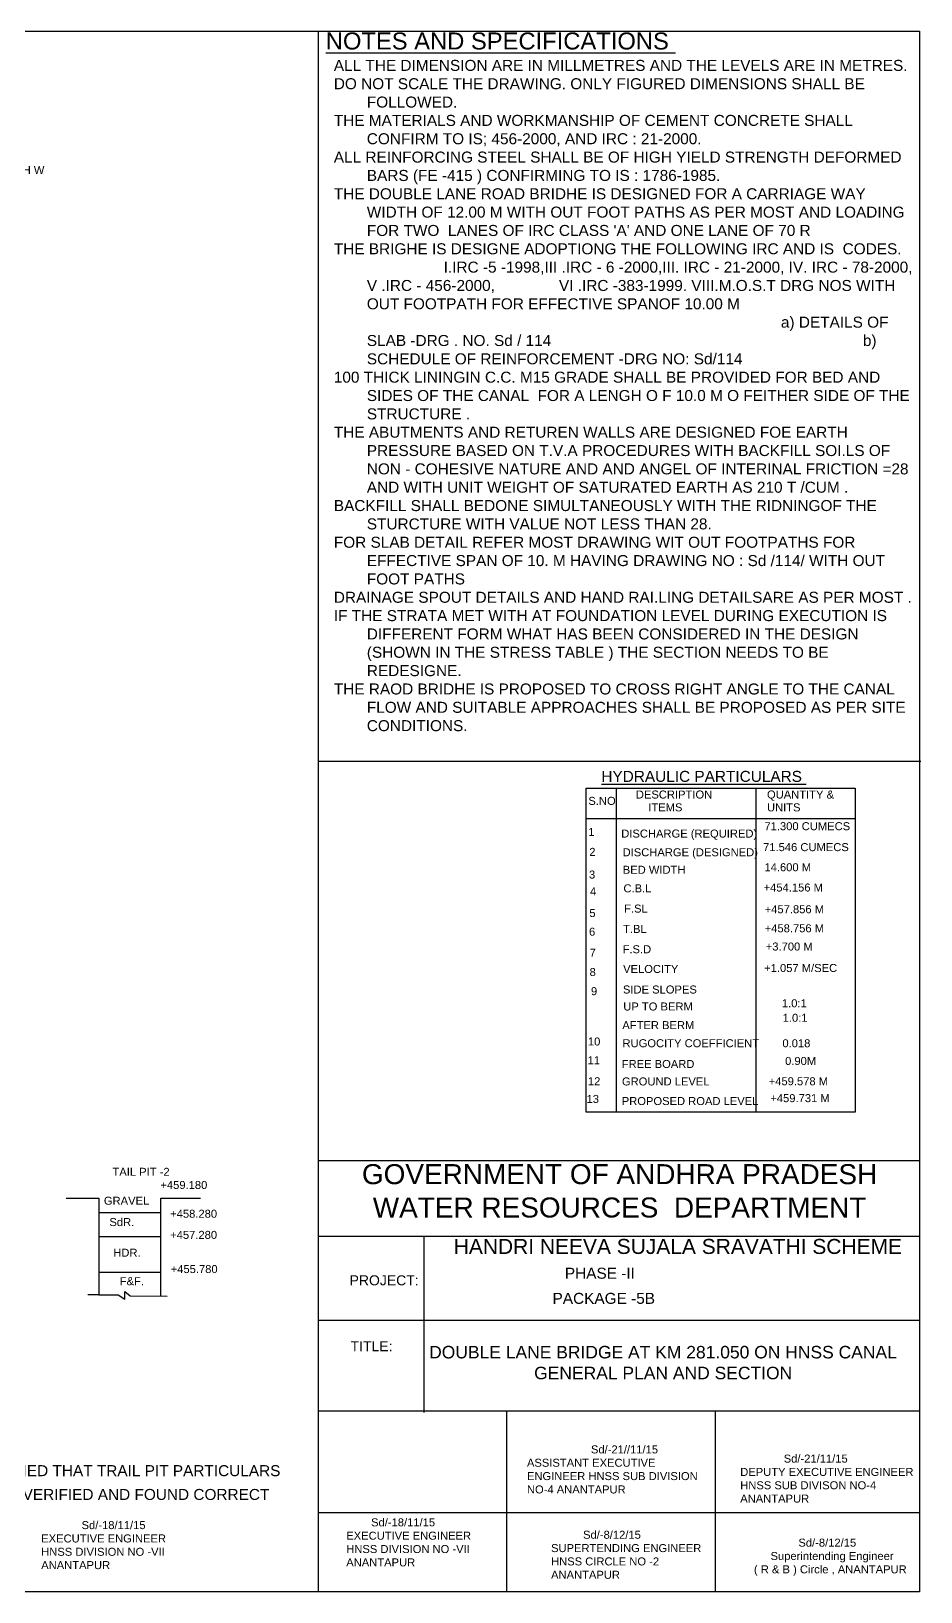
# Model space of a CAD drawing. Header units: millimetres. Extents: x 5124 to 2554707, y 2311 to 44369280.
# Drawn here: x 2510226 to 2554707, y 44291268 to 44369280 of the extents above; entities that cross this region are included whole.
import ezdxf

# ---------------------------------------------------------------- set-up
doc = ezdxf.new("R2010")
doc.units = ezdxf.units.MM
doc.header["$MEASUREMENT"] = 0
doc.layers.add('DIMENSION', color=7, linetype='Continuous')
doc.layers.add('TEXT', color=7, linetype='Continuous')
doc.styles.get("Standard").update_dxf_attribs({"font": 'arial.ttf', "height": 400})

msp = doc.modelspace()

# ---------------------------------------------------------------- linework, layer by layer
at = {"layer": 'DIMENSION'}
msp.add_lwpolyline([(2537981.3, 44331432.3), (2551429.6, 44331432.3), (2551429.6, 44315244), (2537981.3, 44315244)], close=True, dxfattribs=at)
for points in [[(2539467.6, 44331432.3), (2539467.6, 44315244)], [(2546457.3, 44331432.3), (2546457.3, 44315244)], [(2537981.3, 44329919.6), (2551429.6, 44329919.6)]]:
    msp.add_lwpolyline(points, dxfattribs=at)
at = {"layer": 'TEXT', "color": 0}
for points in [[(2437018.5, 44369280), (2554648.5, 44369280), (2554648.5, 44291267.9), (2437018.5, 44291267.9)], [(2554648.5, 44291267.9), (2524588.8, 44291267.9), (2524588.8, 44312821.3), (2554648.5, 44312821.3)]]:
    msp.add_lwpolyline(points, close=True, dxfattribs=at)
for points in [[(2524588.8, 44312821.3), (2524588.8, 44369280)], [(2524600.7, 44332797.9), (2554707, 44332797.9)], [(2511980, 44310946.1), (2513609.4, 44310946.1), (2513609.4, 44306109.2), (2514571.5, 44306109.2), (2514901.8, 44305894), (2514901.8, 44306281.7), (2515174.5, 44306056.4), (2517025.6, 44306040.7)], [(2516700.6, 44306043.4), (2516700.6, 44310952.1), (2518683.8, 44310952.1)], [(2513609.4, 44310229.5), (2516700.6, 44310229.5)], [(2516700.6, 44309011.7), (2513609.4, 44309011.7)], [(2524588.8, 44309038.4), (2554648.5, 44309038.4)], [(2529858.6, 44309056.6), (2529858.6, 44300227.5)], [(2513609.4, 44307253.3), (2516700.6, 44307253.3)], [(2513609.4, 44306109.2), (2513050.7, 44306109.2)], [(2524588.8, 44304850.9), (2554648.5, 44304850.9)], [(2554648.5, 44300291.4), (2524588.8, 44300291.4)], [(2533998.1, 44300291.4), (2533998.1, 44291267.9)], [(2544439.6, 44291267.9), (2544439.6, 44300291.4)], [(2554648.5, 44295219.1), (2524588.8, 44295219.1)]]:
    msp.add_lwpolyline(points, dxfattribs=at)

# ---------------------------------------------------------------- texts
at = {"layer": 'DIMENSION'}
for s, p in [('DESCRIPTION', (2540459.6, 44330922.9)), ('QUANTITY &', (2547016.1, 44330922.8)), ('S.NO', (2538084.6, 44330605.1)), ('    ITEMS  ', (2540459.6, 44330280.4)), ('UNITS ', (2547016.1, 44330280.2)), ('71.300 CUMECS', (2546888.6, 44329338.9)), ('1', (2538082.7, 44329055.9)), ('DISCHARGE (REQUIRED)', (2539728.7, 44328969.9)), ('2', (2538132.7, 44328055.7)), ('DISCHARGE (DESIGNED)', (2539796.7, 44328035.9)), ('71.546 CUMECS', (2546821.5, 44328292.8)), ('3', (2538116.1, 44326922.2)), ('BED WIDTH', (2539805.2, 44327161.3)), ('14.600 M', (2546888.6, 44327286.9)), ('C.B.L', (2539839.4, 44326232.3)), ('+454.156 M', (2546848.3, 44326274.6)), ('4', (2538166.4, 44326081.9)), ('5', (2538133.6, 44324998.4)), ('F.SL', (2539873.4, 44325221.8)), ('+457.856 M', (2546902, 44325188.2)), ('6', (2538116.9, 44324064.9)), ('T.BL', (2539822.4, 44324202.9)), ('+458.756 M', (2546902, 44324236)), ('7', (2538150.3, 44323014.8)), ('F.S.D', (2539796.8, 44323187.7)), ('+3.700 M', (2546955.7, 44323324)), ('+1.057 M/SEC', (2546875.2, 44322251)), ('8', (2538147.7, 44322048)), ('VELOCITY ', (2539822.3, 44322202.8)), ('9', (2538214.3, 44321093.5)), ('SIDE SLOPES', (2539813.8, 44321175.4)), ('UP TO BERM', (2539831.2, 44320326.8)), ('1.0:1', (2547760.6, 44320486.9)), ('AFTER BERM', (2539783.6, 44319393.9)), ('1.0:1', (2547800.9, 44319762.7)), ('10', (2538061.6, 44318576.5)), ('RUGOCITY COEFFICIENT', (2539793.1, 44318489.6)), ('0.018', (2547787.4, 44318488.5)), ('11', (2538045.1, 44317638.2)), ('0.90M', (2547921.7, 44317603.4)), ('FREE BOARD', (2539755, 44317452)), ('12', (2538061.7, 44316588.1)), ('GROUND LEVEL', (2539764.4, 44316579.9)), ('+459.578 M', (2547102.9, 44316589.6)), ('13', (2537995, 44315704.6)), ('PROPOSED ROAD LEVEL', (2539754.9, 44315599.5)), ('+459.731 M', (2547183.4, 44315744.7))]:
    msp.add_text(s, height=400, dxfattribs=at).set_placement(p)
at = {"layer": 'TEXT', "color": 0}
for s, height, p in [('%%UNOTES AND SPECIFICATIONS ', 850, (2524957.2, 44368366.8)), ('WITH 12 TOR AT 150 C/C ON TOP AND BOTTOM IN BOTH W', 400, (2494992.7, 44362140.6)), ('%%UHYDRAULIC PARTICULARS ', 550, (2538734, 44331754.6)), ('TAIL PIT -2', 400, (2514291.3, 44312061.4)), ('+459.180', 400, (2516685.7, 44311404.2)), ('GRAVEL', 400, (2513860.7, 44310617.2)), ('+458.280', 400, (2517174.3, 44309966.9)), ('SdR.', 400, (2514135.7, 44309549.5)), ('+457.280', 400, (2517174.3, 44308909.2)), ('HDR.', 400, (2514330, 44308018.6)), ('+455.780', 400, (2517201.4, 44307200.6)), ('PHASE -II ', 550, (2536910.9, 44306918)), ('F&F.', 400, (2514653.7, 44306595.5)), ('PACKAGE -5B', 550, (2536294.6, 44305661.6)), ('CERTIFIED THAT TRAIL PIT PARTICULARS ', 550, (2507022.2, 44297047.7)), ('ARE VERIFIED AND FOUND CORRECT ', 550, (2508005.6, 44295858.3))]:
    msp.add_text(s, height=height, dxfattribs=at).set_placement(p)
at = {"layer": 'TEXT', "color": 0, "insert": (2524807.7, 44367846.8), "char_height": 550, "attachment_point": 1}
msp.add_mtext_dynamic_manual_height_columns("\\pi-1650,l2200,t2200;ALL THE DIMENSION ARE IN MILLMETRES AND THE LEVELS ARE IN METRES.\\PDO NOT SCALE THE DRAWING. ONLY FIGURED DIMENSIONS SHALL BE FOLLOWED.\\PTHE MATERIALS AND WORKMANSHIP OF CEMENT CONCRETE SHALL CONFIRM TO IS; 456-2000, AND IRC : 21-2000.\\PALL REINFORCING STEEL SHALL BE OF HIGH YIELD STRENGTH DEFORMED BARS (FE -415 ) CONFIRMING TO IS : 1786-1985.\\PTHE DOUBLE LANE ROAD BRIDHE IS DESIGNED FOR A CARRIAGE WAY WIDTH OF 12.00 M WITH OUT FOOT PATHS AS PER MOST AND LOADING FOR TWO  LANES OF IRC CLASS 'A' AND ONE LANE OF 70 R \\PTHE BRIGHE IS DESIGNE ADOPTIONG THE FOLLOWING IRC AND IS  CODES.                      I.IRC -5 -1998,III .IRC - 6 -2000,III. IRC - 21-2000, IV. IRC - 78-2000, V .IRC - 456-2000,               VI .IRC -383-1999. VIII.M.O.S.T DRG NOS WITH OUT FOOTPATH FOR EFFECTIVE SPANOF 10.00 M                                                                                                                                           a) DETAILS OF SLAB -DRG . NO. Sd / 114                                                                         b) SCHEDULE OF REINFORCEMENT -DRG NO: Sd/114\\P100 THICK LININGIN C.C. M15 GRADE SHALL BE PROVIDED FOR BED AND SIDES OF THE CANAL  FOR A LENGH O F 10.0 M O FEITHER SIDE OF THE STRUCTURE .\\PTHE ABUTMENTS AND RETUREN WALLS ARE DESIGNED FOE EARTH  PRESSURE BASED ON T.V.A PROCEDURES WITH BACKFILL SOI.LS OF NON - COHESIVE NATURE AND AND ANGEL OF INTERINAL FRICTION =28 AND WITH UNIT WEIGHT OF SATURATED EARTH AS 210 T /CUM .\\PBACKFILL SHALL BEDONE SIMULTANEOUSLY WITH THE RIDNINGOF THE STURCTURE WITH VALUE NOT LESS THAN 28.\\PFOR SLAB DETAIL REFER MOST DRAWING WIT OUT FOOTPATHS FOR EFFECTIVE SPAN OF 10. M HAVING DRAWING NO : Sd /114/ WITH OUT FOOT PATHS \\PDRAINAGE SPOUT DETAILS AND HAND RAI.LING DETAILSARE AS PER MOST .\\PIF THE STRATA MET WITH AT FOUNDATION LEVEL DURING EXECUTION IS DIFFERENT FORM WHAT HAS BEEN CONSIDERED IN THE DESIGN (SHOWN IN THE STRESS TABLE ) THE SECTION NEEDS TO BE REDESIGNE.\\PTHE RAOD BRIDHE IS PROPOSED TO CROSS RIGHT ANGLE TO THE CANAL FLOW AND SUITABLE APPROACHES SHALL BE PROPOSED AS PER SITE CONDITIONS. ", width=29675.69, gutter_width=2000, heights=[0], dxfattribs=at)
at = {"layer": 'TEXT', "color": 0}
for s, insert, char_height, width, attachment_point in [('GOVERNMENT OF ANDHRA PRADESH\\PWATER RESOURCES  DEPARTMENT', (2539645.1, 44311304.4), 1000, 31932.557, 5), ('HANDRI NEEVA SUJALA SRAVATHI SCHEME ', (2531353.9, 44308905.6), 750, 22706.173, 1), ('PROJECT:', (2526146.6, 44307087.8), 500, 1152.266, 1), ('TITLE:', (2526195.6, 44303793.6), 500, 1152.266, 1), ('\\pi1085;DOUBLE LANE BRIDGE AT KM 281.050 ON HNSS CANAL\\P\\pi6335.9;GENERAL PLAN AND SECTION ', (2529037.9, 44303559.7), 625, 25459.48, 1), ('^I^ISd/-21//11/15\\PASSISTANT EXECUTIVE ENGINEER HNSS SUB DIVISION NO-4 ANANTAPUR\\P', (2535014.2, 44298585.4), 400, 9129.604, 1), ('              Sd/-21/11/15\\PDEPUTY EXECUTIVE ENGINEER  HNSS SUB DIVISON NO-4 ANANTAPUR \\P', (2545678.4, 44298126.3), 400, 8818.281, 1), ('             Sd/-18/11/15 \\PEXECUTIVE ENGINEER  HNSS DIVISION NO -VII ANANTAPUR \\P', (2510726.4, 44294801.3), 400, 8007.792, 1), ('        Sd/-18/11/15\\PEXECUTIVE ENGINEER  HNSS DIVISION NO -VII ANANTAPUR \\P', (2525979.4, 44294938.8), 400, 6396.453, 1), ('^ISd/-8/12/15\\PSUPERTENDING ENGINEER  HNSS CIRCLE NO -2 ANANTAPUR \\P', (2536220, 44294319.2), 400, 7669.031, 1), ('^I    Sd/-8/12/15\\P\\pi829.47;Superintending Engineer  \\P\\pi0;( R & B ) Circle , ANANTAPUR \\P', (2546365.3, 44293924.3), 400, 7792.906, 1)]:
    msp.add_mtext(s, dxfattribs=dict(at, insert=insert, char_height=char_height, width=width, attachment_point=attachment_point))

doc.saveas('drawing.dxf')
